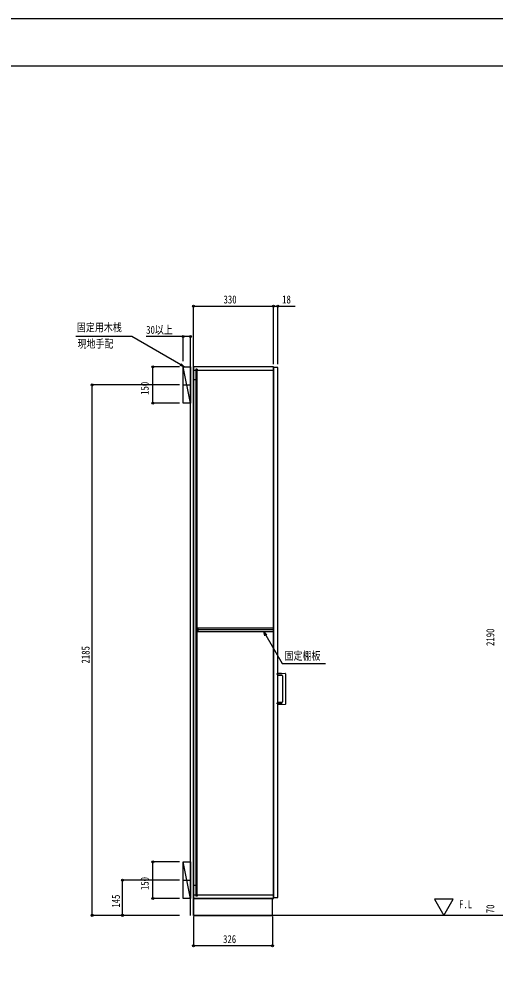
# Model space of a CAD drawing. Units: millimetres, scale not verified. Extents: x -4205 to 4205, y -2970 to 2970.
# Drawn here: x -2242 to -278, y -924 to 2970 of the extents above; entities that cross this region are included whole.
import ezdxf
from ezdxf.enums import TextEntityAlignment as Align

# ---------------------------------------------------------------- set-up
doc = ezdxf.new("R2010")
doc.units = ezdxf.units.MM
doc.header["$LTSCALE"] = 20
for name, color, linetype in [('0-1_USER1', 3, 'Continuous'), ('0-2_YKK_11', 7, 'Continuous'), ('0-3_YKK_12', 2, 'Continuous'), ('0-4_YKK_13', 4, 'Continuous'), ('0-5_YKK_D', 6, 'Continuous'), ('0-6_YKK_ZWAK', 7, 'Continuous'), ('0-7_YSS_K', 3, 'Continuous')]:
    doc.layers.add(name, color=color, linetype=linetype)
doc.styles.add('ＭＳ ゴシック', font='')
doc.styles.get('ＭＳ ゴシック').set_extended_font_data('MS Gothic')

msp = doc.modelspace()

# ---------------------------------------------------------------- linework, layer by layer
at = {"layer": '0-2_YKK_11'}
msp.add_lwpolyline([(-1192.48, 460.77), (-1503.98, 460.77), (-1503.98, 445.77), (-1192.48, 445.77)], close=True, dxfattribs=at)
at = {"layer": '0-3_YKK_12'}
for p, q in [((-1511.98, 1522), (-1521.98, 1522)), ((-1511.98, 1527.5), (-1511.98, 1522)), ((-1506.98, 1527.5), (-1511.98, 1527.5)), ((-1511.48, 1527.5), (-1511.48, -643.5)), ((-1507.48, 1527.5), (-1507.48, -643.5)), ((-1506.98, 1527.5), (-1506.98, 1522)), ((-1191.98, 1522), (-1506.98, 1522)), ((-1511.48, 1483.5), (-1521.98, 1483.5)), ((-1567.27, 1462), (-1531.69, 1462)), ((-1189.69, 453.27), (-1506.77, 453.27)), ((-1567.27, -578), (-1531.69, -578)), ((-1511.48, -599.5), (-1521.98, -599.5)), ((-1521.98, -638), (-1511.98, -638)), ((-1511.98, -638), (-1511.98, -643.5)), ((-1506.98, -643.5), (-1511.98, -643.5)), ((-1506.98, -638), (-1506.98, -643.5)), ((-1506.98, -638), (-1191.98, -638))]:
    msp.add_line(p, q, dxfattribs=at)
for points in [[(-1521.98, -653), (-1191.98, -653), (-1191.98, 1537), (-1521.98, 1537)], [(-1191.98, -650), (-1173.98, -650), (-1173.98, 1534), (-1191.98, 1534)], [(-1521.98, -723), (-1195.98, -723), (-1195.98, -653), (-1521.98, -653)]]:
    msp.add_lwpolyline(points, close=True, dxfattribs=at)
at = {"layer": '0-4_YKK_13'}
for p, q in [((-1173.98, 275.51), (-1143.4, 273.9)), ((-1173.98, 264.49), (-1173.98, 275.51)), ((-1155.93, 270), (-1179.08, 270)), ((-1154.88, 263.49), (-1173.98, 264.49)), ((-1152.98, 158.51), (-1152.98, 261.49)), ((-1141.98, 272.41), (-1141.98, 147.59)), ((-1173.98, 149.5), (-1173.98, 167)), ((-1155.93, 150), (-1179.08, 150))]:
    msp.add_line(p, q, dxfattribs=at)
msp.add_lwpolyline([(-1143.4, 146.1), (-1173.98, 144.49), (-1173.98, 155.51), (-1154.88, 156.51)], dxfattribs=at)
for centre, radius, start, end in [((-1143.48, 272.41), 1.5, 359.78876, 87.2363), ((-1154.98, 261.49), 2, 0.20478, 86.80473), ((-1154.98, 158.51), 2, 273.20478, 359.80473), ((-1143.48, 147.59), 1.5, 272.78876, 0.2363)]:
    msp.add_arc(centre, radius, start, end, dxfattribs=at)
at = {"layer": '0-5_YKK_D'}
for p, q in [((-1521.98, 1547), (-1521.98, 1788)), ((-1521.98, 1787), (-1191.98, 1787)), ((-1191.98, 1547), (-1191.98, 1788)), ((-1191.98, 1547), (-1191.98, 1788)), ((-1173.98, 1547), (-1173.98, 1788)), ((-1564.48, 1560.19), (-1564.48, 1663)), ((-1534.48, 1560.19), (-1534.48, 1663)), ((-1579.42, 1537), (-1690.48, 1537)), ((-1689.48, 1387), (-1689.48, 1537)), ((-1579.42, 1462), (-1940.48, 1462)), ((-1939.48, -723), (-1939.48, 1462)), ((-1579.42, 1387), (-1690.48, 1387)), ((-1579.42, -503), (-1690.48, -503)), ((-1689.48, -653), (-1689.48, -503)), ((-1579.42, -578), (-1815.48, -578)), ((-1814.48, -723), (-1814.48, -578)), ((-1579.42, -653), (-1690.48, -653)), ((-1579.42, -723), (-1940.48, -723)), ((-1579.42, -723), (-1815.48, -723)), ((-1521.98, -728), (-1521.98, -849)), ((-1195.98, -728), (-1195.98, -849)), ((-1195.98, -848), (-1521.98, -848))]:
    msp.add_line(p, q, dxfattribs=at)
for points in [[(-1191.98, 1787), (-1173.98, 1787), (-1102.58, 1787)], [(-1559.72, 1537), (-1574.44, 1545.5), (-1776.23, 1662), (-2007.49, 1662)], [(-1534.48, 1662), (-1564.48, 1662), (-1717.48, 1662)], [(-1572.16, 1549.44), (-1559.72, 1537), (-1576.72, 1541.56)], [(-1227.58, 428.77), (-1232.14, 445.77), (-1219.69, 433.32)], [(-1232.14, 445.77), (-1223.64, 431.05), (-1156.09, 314.04), (-977.1, 314.04)]]:
    msp.add_lwpolyline(points, dxfattribs=at)
for centre in [(-1521.98, 1787), (-1191.98, 1787), (-1191.98, 1787), (-1173.98, 1787), (-1564.48, 1662), (-1534.48, 1662), (-1689.48, 1537), (-1939.48, 1462), (-1689.48, 1387), (-1689.48, -503), (-1814.48, -578), (-1689.48, -653), (-1939.48, -723), (-1814.48, -723), (-1521.98, -848), (-1195.98, -848)]:
    msp.add_circle(centre, 4.25, dxfattribs=at)
at = {"layer": '0-6_YKK_ZWAK'}
msp.add_line((3895.02, 2775), (-3904.98, 2775), dxfattribs=at)
msp.add_lwpolyline([(-4205, -2970), (4205, -2970), (4205, 2970), (-4205, 2970)], close=True, dxfattribs=at)
at = {"layer": '0-7_YSS_K'}
for p, q in [((-1534.48, -723), (-1534.48, 1620.81)), ((-1521.98, -723), (-1521.98, 1620.81)), ((-1534.48, 1387), (-1564.48, 1537)), ((-1534.48, -653), (-1564.48, -503)), ((704.02, -723), (-1521.98, -723))]:
    msp.add_line(p, q, dxfattribs=at)
for points in [[(-1534.48, 1387), (-1564.48, 1387), (-1564.48, 1537), (-1534.48, 1537)], [(-1534.48, -653), (-1564.48, -653), (-1564.48, -503), (-1534.48, -503)], [(-489.89, -723), (-451.73, -656.89), (-528.06, -656.89)]]:
    msp.add_lwpolyline(points, close=True, dxfattribs=at)

# ---------------------------------------------------------------- texts
at = {"layer": '0-1_USER1', "style": 'ＭＳ ゴシック', "width": 0.8}
msp.add_text('F.L', height=32.99, dxfattribs=at).set_placement((-426.77, -703.31), align=Align.BOTTOM_LEFT)
at = {"layer": '0-5_YKK_D', "style": 'ＭＳ ゴシック', "width": 0.8}
for s, p in [('330', (-1397.78, 1787.8)), ('18', (-1156.18, 1787.8)), ('固定用木桟', (-2002.15, 1672.74)), ('30以上', (-1716.68, 1662.8)), ('現地手配', (-1999.75, 1605.24)), ('固定棚板', (-1146.1, 319.84)), ('326', (-1399.78, -847.2))]:
    msp.add_text(s, height=32.99, dxfattribs=at).set_placement(p, align=Align.BOTTOM_LEFT)
for s, p in [('150', (-1696.48, 1421.2)), ('2190', (-271.78, 386.8)), ('2185', (-1940.28, 314.3)), ('150', (-1696.48, -618.8)), ('145', (-1815.28, -691.3)), ('70', (-271.78, -714.4))]:
    msp.add_text(s, height=32.99, rotation=90, dxfattribs=at).set_placement(p, align=Align.BOTTOM_LEFT)

doc.saveas('drawing.dxf')
